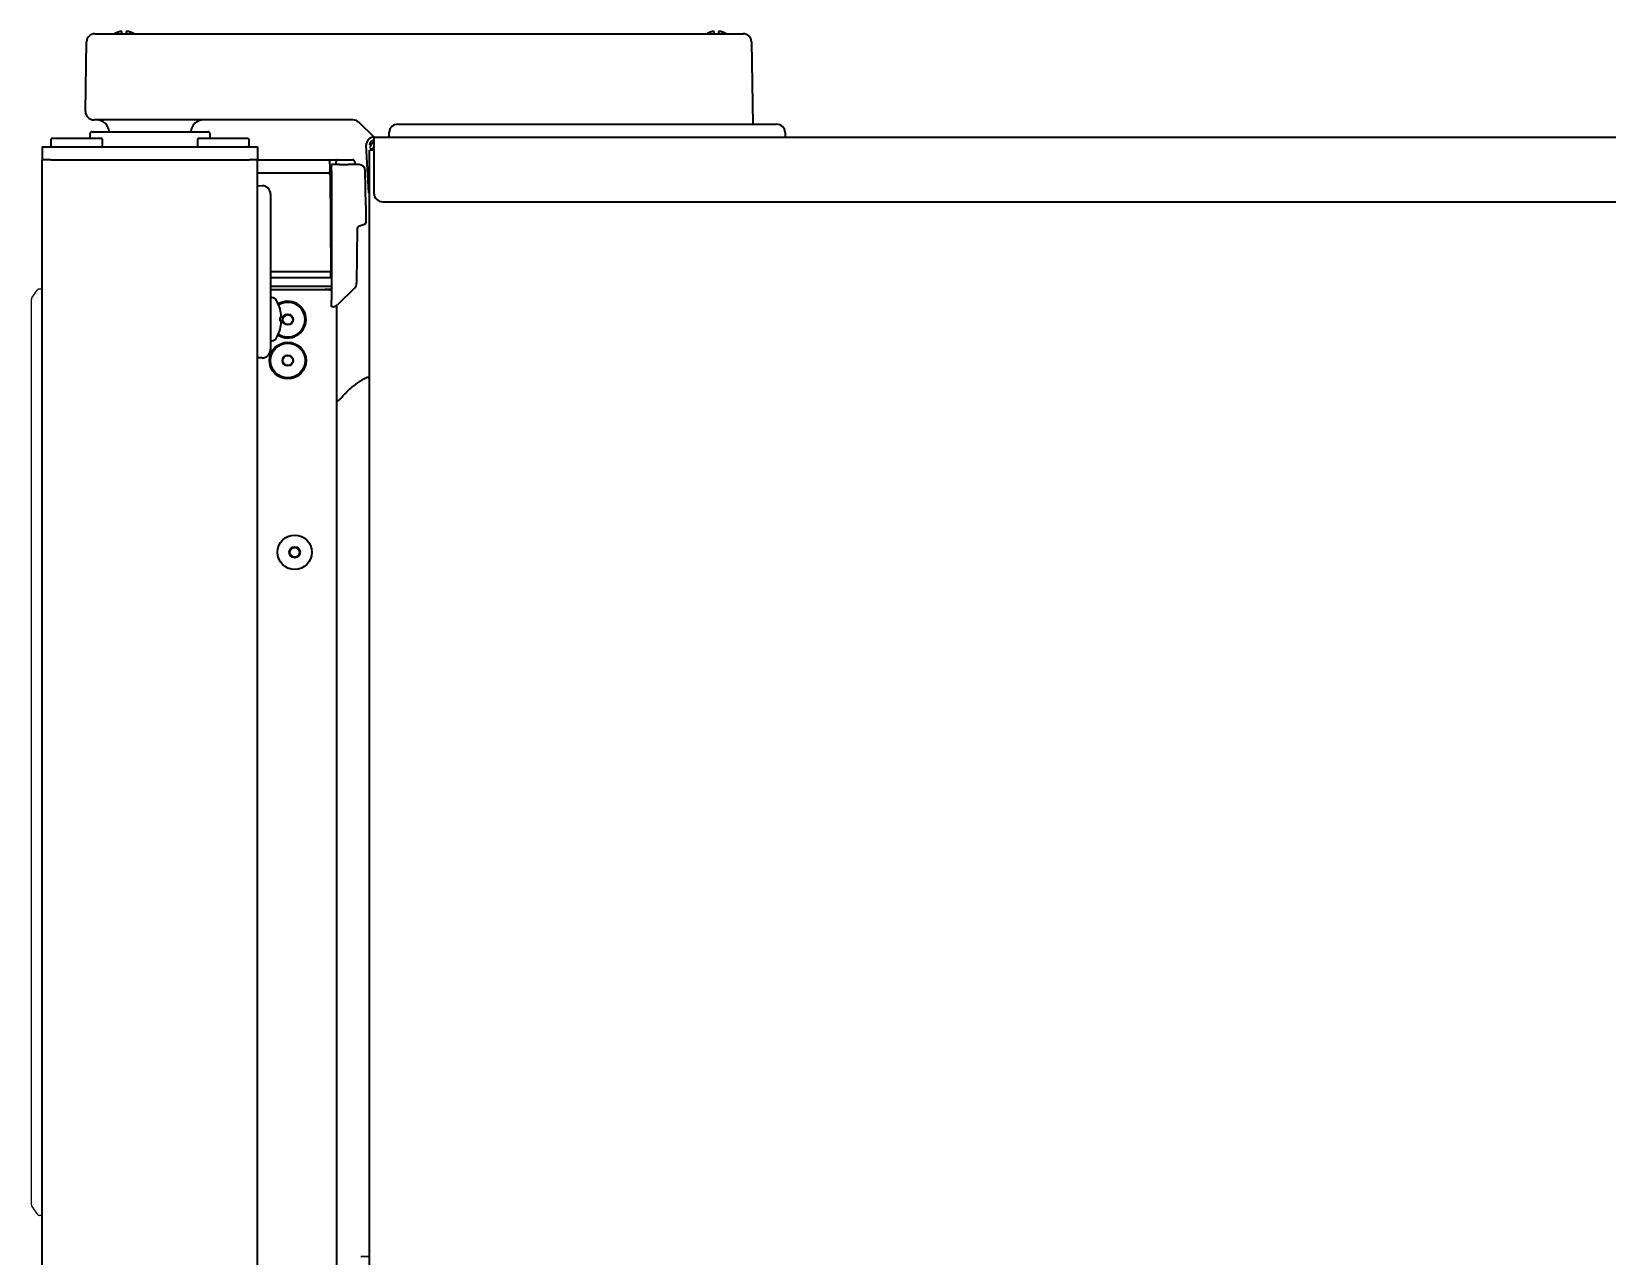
# Model space of a CAD drawing. Extents: x 6769 to 10051, y -94 to 2900.
# Drawn here: x 7611.1 to 7976.9, y 1636.6 to 1920.8 of the extents above; entities that cross this region are included whole.
import ezdxf

# ---------------------------------------------------------------- set-up
doc = ezdxf.new("R2010")
doc.units = 0
doc.header["$LTSCALE"] = 5
doc.layers.add('1', color=7, linetype='CONTINUOUS', true_color=0xffffff)
doc.layers.add('GEOM', color=7, linetype='CONTINUOUS')

msp = doc.modelspace()

# ---------------------------------------------------------------- linework, layer by layer
at = {"layer": '1', "color": 7, "linetype": 'Continuous', "lineweight": 35}
for p, q in [((7623.56, 1902.33), (7623.85, 1918.46)), ((7625.75, 1920.33), (7630.84, 1920.33)), ((7630.84, 1920.33), (7687.38, 1920.33)), ((7687.38, 1920.33), (7691.38, 1920.33)), ((7691.38, 1920.33), (7771.21, 1920.33)), ((7771.21, 1920.33), (7776.31, 1920.33)), ((7778.21, 1918.46), (7778.55, 1899.33)), ((7623.57, 1902.26), (7623.56, 1902.33)), ((7630.56, 1900.33), (7625.57, 1900.33)), ((7685.74, 1900.33), (7630.56, 1900.33)), ((7690.42, 1896.47), (7687.15, 1899.74)), ((7696.1, 1899.33), (7701.1, 1899.33)), ((7701.1, 1899.33), (7779.03, 1899.33)), ((7779.03, 1899.33), (7784.03, 1899.33)), ((7615.81, 1896.08), (7615.56, 1895.83)), ((7615.56, 1895.83), (7615.56, 1894.33)), ((7615.81, 1896.08), (7627.31, 1896.08)), ((7624.62, 1897.09), (7624.6, 1896.08)), ((7625.12, 1897.58), (7652.01, 1897.58)), ((7627.56, 1895.83), (7627.31, 1896.08)), ((7627.56, 1894.33), (7627.56, 1895.83)), ((7649.81, 1896.08), (7649.56, 1895.83)), ((7649.56, 1895.83), (7649.56, 1894.33)), ((7649.81, 1896.08), (7661.31, 1896.08)), ((7652.53, 1896.08), (7652.51, 1897.09)), ((7661.56, 1895.83), (7661.31, 1896.08)), ((7661.56, 1894.33), (7661.56, 1895.83)), ((7690.56, 1896.33), (8284.46, 1896.33)), ((7690.56, 1896.33), (7690.56, 1894.43)), ((7694.06, 1896.33), (7694.1, 1897.4)), ((7786.03, 1897.4), (7786.06, 1896.33)), ((7613.56, 1894.08), (7615.56, 1894.08)), ((7613.56, 1894.08), (7613.56, 1891.08)), ((7615.56, 1894.33), (7615.81, 1894.08)), ((7615.56, 1894.08), (7661.56, 1894.08)), ((7627.31, 1894.08), (7627.56, 1894.33)), ((7649.56, 1894.33), (7649.81, 1894.08)), ((7661.31, 1894.08), (7661.56, 1894.33)), ((7661.56, 1894.08), (7663.56, 1894.08)), ((7663.56, 1894.08), (7663.56, 1891.08)), ((7689.35, 1883.32), (7688.76, 1894.43)), ((7689.56, 1277.43), (7689.56, 1893.33)), ((7690.36, 1893.55), (7689.61, 1893.55)), ((7689.61, 1893.53), (7690.56, 1893.53)), ((7690.56, 1893.33), (7689.62, 1893.33)), ((7690.56, 1894.43), (7690.56, 1883.32)), ((7613.56, 1333.58), (7613.56, 1891.08)), ((7615.56, 1891.08), (7613.56, 1891.08)), ((7615.56, 1891.08), (7661.56, 1891.08)), ((7663.56, 1891.08), (7661.56, 1891.08)), ((7663.56, 1333.58), (7663.56, 1891.08)), ((7663.56, 1891.08), (7680.02, 1891.08)), ((7663.56, 1888.08), (7680.06, 1888.08)), ((7680.31, 1888.08), (7680.06, 1888.08)), ((7680.26, 1891.08), (7682.26, 1891.08)), ((7680.27, 1890.83), (7680.3, 1889.11)), ((7680.3, 1889.11), (7680.31, 1888.08)), ((7680.69, 1888.5), (7680.69, 1889.97)), ((7682.55, 1889.97), (7680.69, 1889.97)), ((7680.69, 1888.5), (7680.69, 1880.47)), ((7681.76, 1889.97), (7681.76, 1890.58)), ((7682.26, 1891.08), (7682.76, 1891.08)), ((7682.55, 1889.97), (7684.55, 1889.97)), ((7682.76, 1891.08), (7684.12, 1891.08)), ((7684.12, 1891.08), (7685.62, 1891.08)), ((7687.05, 1889.97), (7684.55, 1889.97)), ((7686.12, 1890.58), (7686.12, 1889.97)), ((7688.69, 1880.47), (7688.55, 1888.5)), ((7663.56, 1885.08), (7664.6, 1885.06)), ((7680.37, 1887.58), (7680.56, 1865.08)), ((7666.56, 1883.06), (7666.56, 1847.1)), ((7680.69, 1881.47), (7680.42, 1881.47)), ((7689.56, 1881.33), (7689.45, 1881.33)), ((7692.56, 1881.33), (8282.46, 1881.33)), ((7680.69, 1880.47), (7680.69, 1858.46)), ((7688.69, 1880.47), (7688.66, 1876.53)), ((7613.46, 1873.27), (7613.56, 1873.27)), ((7686.65, 1875.11), (7686.54, 1862.42)), ((7688.33, 1876.07), (7686.98, 1875.57)), ((7688.33, 1876.07), (7688.33, 1876.07)), ((7680.06, 1865.08), (7666.56, 1865.08)), ((7666.56, 1863.78), (7680.69, 1863.78)), ((7680.56, 1865.08), (7680.06, 1865.08)), ((7680.56, 1864.08), (7680.56, 1865.08)), ((7666.56, 1861.78), (7679.53, 1861.78)), ((7666.56, 1860.98), (7679.26, 1860.98)), ((7666.86, 1859.08), (7666.56, 1859.08)), ((7679.26, 1860.98), (7679.81, 1860.98)), ((7686.1, 1861.37), (7682.13, 1857.41)), ((7668.77, 1856.38), (7668.76, 1856.38)), ((7680.69, 1856.97), (7680.69, 1858.46)), ((7681.07, 1856.97), (7680.69, 1856.97)), ((7681.96, 1631.31), (7681.96, 1857.26)), ((7668.77, 1851.78), (7668.76, 1851.78)), ((7666.56, 1849.08), (7666.86, 1849.08)), ((7664.6, 1845.1), (7663.56, 1845.08)), ((7687.49, 1636.55), (7689.56, 1636.63))]:
    msp.add_line(p, q, dxfattribs=at)
for centre, radius in [((7670.56, 1853.98), 1.25), ((7670.56, 1853.98), 1.15), ((7670.56, 1844.48), 4.25), ((7670.56, 1844.48), 4), ((7670.56, 1844.48), 1.25), ((7670.56, 1844.48), 1.15), ((7672.16, 1799.98), 4), ((7672.16, 1799.98), 1.25), ((7672.16, 1799.98), 1.15)]:
    msp.add_circle(centre, radius, dxfattribs=at)
for centre, radius, start, end in [((7625.75, 1918.43), 1.9, 90, 179), ((7776.31, 1918.43), 1.9, 1, 90), ((7625.57, 1902.33), 2, 182, 270), ((7626.12, 1897.33), 3, 4.8059, 90), ((7651.01, 1897.33), 3, 90, 175.1941), ((7696.1, 1897.33), 2, 90, 178), ((7784.03, 1897.33), 2, 2, 90), ((7625.12, 1897.08), 0.5, 90, 179), ((7652.01, 1897.08), 0.5, 1, 90), ((7690.56, 1894.53), 1.8, 90, 183), ((7690.56, 1894.53), 1, 90, 183), ((7690.77, 1896.83), 0.5, 225, 270), ((7691.36, 1893.53), 1.8, 116.4767, 169.3324), ((7691.36, 1893.53), 1, 143.365, 178.854), ((7691.36, 1893.53), 1, 178.854, 180), ((7679.87, 1887.58), 0.5, 0.5, 90), ((7680.02, 1890.83), 0.25, 1, 90), ((7682.26, 1890.58), 0.5, 90, 179.5), ((7685.62, 1890.58), 0.5, 0.5, 90), ((7687.05, 1888.47), 1.5, 1, 90), ((7664.56, 1883.06), 2, 0, 89), ((7687.15, 1875.1), 0.5, 110, 179.5), ((7688.16, 1876.53), 0.5, 290, 359.5), ((7678.06, 1864.08), 2.5, 353.1065, 0), ((7685.04, 1862.43), 1.5, 315, 359.5), ((7666.86, 1857.83), 1.25, 28.6021, 90), ((7679.26, 1856.98), 4, 76.8963, 90), ((7659.98, 1854.08), 9.08, 14.6676, 28.6021), ((7670.56, 1853.98), 4.25, 0, 121.286), ((7670.56, 1853.98), 4, 0, 121.8789), ((7681.07, 1858.47), 1.5, 270, 315), ((7659.98, 1854.08), 9.08, 331.3979, 345.3324), ((7670.56, 1853.98), 4.25, 237.6305, 0), ((7670.56, 1853.98), 4, 237.0376, 0), ((7659.98, 1854.08), 8.79, 357.391, 2.609), ((7666.86, 1850.33), 1.25, 270, 331.3979), ((7664.56, 1847.1), 2, 271, 0)]:
    msp.add_arc(centre, radius, start, end, dxfattribs=at)
for centre, major_axis, ratio, start_param, end_param in [((7685.74, 1898.33), (0, -2), 1, 2.356195, 3.141593), ((7692.56, 1883.32), (2, 0), 0.99863, 3.141593, 4.712389), ((7680.19, 1880.47), (-0.5, 0), 0.004364, 2.064397, 3.141593), ((7659.98, 1854.16), (-9.06, 0), 0.993151, 3.199666, 3.391172), ((7659.98, 1854.74), (-9.06, 0), 0.116841, 2.892014, 3.083519), ((7659.98, 1853.42), (9.06, 0), 0.116841, 0.058074, 0.249579), ((7659.98, 1854), (9.06, 0), 0.993151, 6.033606, 6.225112)]:
    msp.add_ellipse(centre, major_axis=major_axis, ratio=ratio, start_param=start_param, end_param=end_param, dxfattribs=at)
for points in [[(7631.56, 1920.82), (7631.51, 1920.81), (7631.4, 1920.78), (7631.24, 1920.73), (7631.08, 1920.67), (7630.93, 1920.61), (7630.77, 1920.54), (7630.62, 1920.47), (7630.45, 1920.38), (7630.33, 1920.31), (7630.26, 1920.27)], [(7632.06, 1920.82), (7632.04, 1920.82), (7631.99, 1920.83), (7631.92, 1920.84), (7631.85, 1920.84), (7631.78, 1920.84), (7631.71, 1920.84), (7631.64, 1920.83), (7631.59, 1920.82), (7631.56, 1920.82)], [(7633.56, 1920.82), (7633.54, 1920.83), (7633.49, 1920.83), (7633.41, 1920.84), (7633.34, 1920.84), (7633.27, 1920.84), (7633.2, 1920.84), (7633.13, 1920.83), (7633.09, 1920.82), (7633.06, 1920.82)], [(7633.06, 1920.82), (7633.06, 1920.81), (7633.06, 1920.78), (7633.06, 1920.73), (7633.06, 1920.67), (7633.06, 1920.61), (7633.06, 1920.54), (7633.06, 1920.47), (7633.06, 1920.38), (7633.06, 1920.31), (7633.06, 1920.27)], [(7769.56, 1920.82), (7769.54, 1920.82), (7769.49, 1920.83), (7769.42, 1920.84), (7769.35, 1920.84), (7769.28, 1920.84), (7769.21, 1920.84), (7769.14, 1920.83), (7769.09, 1920.82), (7769.06, 1920.82)], [(7771.06, 1920.82), (7771.04, 1920.83), (7770.99, 1920.83), (7770.91, 1920.84), (7770.84, 1920.84), (7770.77, 1920.84), (7770.7, 1920.84), (7770.63, 1920.83), (7770.59, 1920.82), (7770.56, 1920.82)], [(7770.56, 1920.82), (7770.56, 1920.81), (7770.56, 1920.78), (7770.56, 1920.73), (7770.56, 1920.67), (7770.56, 1920.61), (7770.56, 1920.54), (7770.56, 1920.47), (7770.56, 1920.38), (7770.56, 1920.31), (7770.56, 1920.27)]]:
    msp.add_open_spline(points, degree=3, dxfattribs=at)
for points, knots in [([(7632.06, 1920.27), (7632.06, 1920.4), (7632.06, 1920.5), (7632.06, 1920.64), (7632.06, 1920.68), (7632.06, 1920.76), (7632.06, 1920.79), (7632.06, 1920.82)], [0, 0, 0, 0, 0.5, 0.5, 0.75, 0.75, 1, 1, 1, 1]), ([(7634.86, 1920.27), (7634.66, 1920.4), (7634.45, 1920.5), (7634.13, 1920.64), (7634.02, 1920.68), (7633.79, 1920.76), (7633.68, 1920.79), (7633.56, 1920.82)], [0, 0, 0, 0, 0.5, 0.5, 0.75, 0.75, 1, 1, 1, 1]), ([(7769.06, 1920.82), (7769.01, 1920.81), (7768.9, 1920.78), (7768.74, 1920.73), (7768.58, 1920.67), (7768.43, 1920.61), (7768.27, 1920.54), (7768.12, 1920.47), (7767.98, 1920.4), (7767.89, 1920.35), (7767.87, 1920.33)], [0, 0, 0, 0, 0.134116, 0.268232, 0.402347, 0.536463, 0.670579, 0.804695, 0.938811, 1, 1, 1, 1]), ([(7769.56, 1920.27), (7769.56, 1920.4), (7769.56, 1920.5), (7769.56, 1920.64), (7769.56, 1920.68), (7769.56, 1920.76), (7769.56, 1920.79), (7769.56, 1920.82)], [0, 0, 0, 0, 0.5, 0.5, 0.75, 0.75, 1, 1, 1, 1]), ([(7772.36, 1920.27), (7772.16, 1920.4), (7771.95, 1920.5), (7771.63, 1920.64), (7771.52, 1920.68), (7771.29, 1920.76), (7771.18, 1920.79), (7771.06, 1920.82)], [0, 0, 0, 0, 0.5, 0.5, 0.75, 0.75, 1, 1, 1, 1]), ([(7688.66, 1876.53), (7688.66, 1876.48), (7688.65, 1876.43), (7688.62, 1876.33), (7688.6, 1876.29), (7688.54, 1876.21), (7688.5, 1876.17), (7688.42, 1876.11), (7688.38, 1876.08), (7688.33, 1876.07)], [0, 0, 0, 0, 0.25, 0.25, 0.5, 0.5, 0.75, 0.75, 1, 1, 1, 1]), ([(7679.53, 1861.78), (7679.64, 1861.78), (7679.75, 1861.78), (7679.96, 1861.78), (7680.06, 1861.78), (7680.16, 1861.78)], [0, 0, 0, 0, 0.524217, 0.524217, 1, 1, 1, 1]), ([(7680.16, 1860.98), (7680.11, 1860.98), (7680.05, 1860.98), (7679.94, 1860.98), (7679.87, 1860.98), (7679.81, 1860.98)], [0, 0, 0, 0, 0.475783, 0.475783, 1, 1, 1, 1]), ([(7680.16, 1861.78), (7680.29, 1861.78), (7680.41, 1861.77), (7680.58, 1861.73), (7680.64, 1861.72), (7680.69, 1861.7)], [0, 0, 0, 0, 0.125, 0.125, 0.1863445, 0.1863445, 0.1863445, 0.1863445]), ([(7680.69, 1860.83), (7680.66, 1860.85), (7680.62, 1860.87), (7680.56, 1860.9), (7680.52, 1860.91), (7680.47, 1860.93), (7680.46, 1860.93), (7680.42, 1860.94), (7680.4, 1860.95), (7680.31, 1860.97), (7680.24, 1860.98), (7680.16, 1860.98)], [0.2344185, 0.2344185, 0.2344185, 0.2344185, 0.4062857, 0.4062857, 0.5547142, 0.5547142, 0.6289285, 0.6289285, 0.7031428, 0.7031428, 1, 1, 1, 1]), ([(7680.69, 1860.76), (7680.64, 1860.78), (7680.52, 1860.81), (7680.41, 1860.83), (7680.32, 1860.85), (7680.29, 1860.85), (7680.23, 1860.86), (7680.19, 1860.87), (7680.16, 1860.87)], [0.8141323, 0.8141323, 0.8141323, 0.8141323, 0.875, 0.9375, 0.9375, 0.96875, 0.96875, 1, 1, 1, 1])]:
    msp.add_open_spline(points, degree=3, knots=knots, dxfattribs=at)
msp.add_rational_spline([(7689.56, 1840.02), (7689.57, 1840.13), (7689.54, 1840.24), (7689.47, 1840.34), (7689.29, 1840.5), (7689.14, 1840.57), (7688.97, 1840.55), (7687.15, 1839.64), (7685.59, 1838.56), (7684.2, 1837.28), (7683, 1835.83)], [0.538226916685, 0.536085064781, 0.534959980681, 0.54070139398, 0.54070139398, 0.529985887725, 0.54070139398, 0.534816719201, 0.532855160942, 0.534816719201, 0.54070139398], degree=4, knots=[0, 0, 0, 0, 0, 0.048669, 0.048669, 0.048669, 0.115159, 0.115159, 0.115159, 1, 1, 1, 1, 1], dxfattribs=at)
msp.add_rational_spline([(7683, 1835.83), (7682.77, 1835.58), (7682.52, 1835.34), (7682.25, 1835.13), (7681.96, 1834.93)], [0.54070139398, 0.531593539045, 0.523760912037, 0.517203512957, 0.511921341806], degree=4, dxfattribs=at)
at = {"layer": 'GEOM', "color": 7, "linetype": 'Continuous'}
for p, q in [((7611.06, 1648.43), (7611.06, 1858.72)), ((7611.15, 1859), (7612.42, 1860.86)), ((7613.56, 1861.08), (7612.83, 1861.08)), ((7611.15, 1648.15), (7612.42, 1646.3)), ((7613.56, 1646.08), (7612.83, 1646.08))]:
    msp.add_line(p, q, dxfattribs=at)
for centre, start, end in [((7611.56, 1858.72), 145.7131, 180), ((7612.83, 1860.58), 90, 145.7131), ((7611.56, 1648.43), 180, 214.2869), ((7612.83, 1646.58), 214.2869, 270)]:
    msp.add_arc(centre, 0.5, start, end, dxfattribs=at)

doc.saveas('drawing.dxf')
